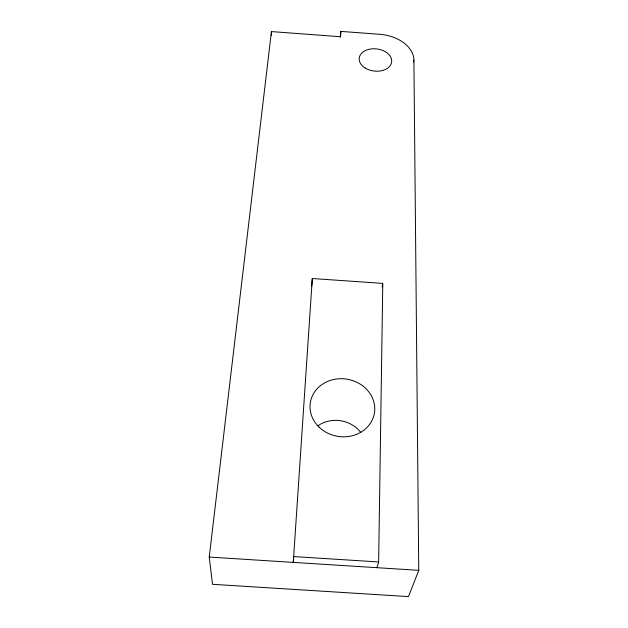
<?xml version="1.0" encoding="UTF-8"?>
<svg xmlns="http://www.w3.org/2000/svg" width="628" height="628" viewBox="0 0 628 628"><rect width="100%" height="100%" fill="white"/><g stroke="black" fill="none" stroke-linecap="round" stroke-linejoin="round"><path stroke-width="0.94" d="M271.382 35.451L271.429 31.588L340.541 36.738L340.839 31.4L379.775 34.305A34.791 23.707 6.9 0 1 413.907 60.139L418.758 570.334L408.514 596.6L212.5 584.299L209.242 557.067L271.429 31.588M377.004 567.688L378.637 561.958L382.782 283.393L312.304 278.51L311.7 286.541M312.304 278.51L293.268 562.39L293.739 556.573L378.637 561.958M340.345 37.154L340.839 31.4M413.585 62.031L413.907 60.139M382.154 286.933L382.625 284.28M209.242 557.067L418.758 570.334M317.894 425.784A30.175 27.648 10.5 0 1 360.872 432.496M364.907 67.855A16.312 11.139 6.7 0 0 391.425 63.012A16.312 11.139 6.7 0 0 369.986 49.117A16.312 11.139 6.7 0 0 364.907 67.855M319.095 427.15A32.468 28.959 9.6 0 0 373.503 416.827A32.468 28.959 9.6 0 0 334.551 379.32A32.468 28.959 9.6 0 0 319.095 427.15"/></g></svg>
